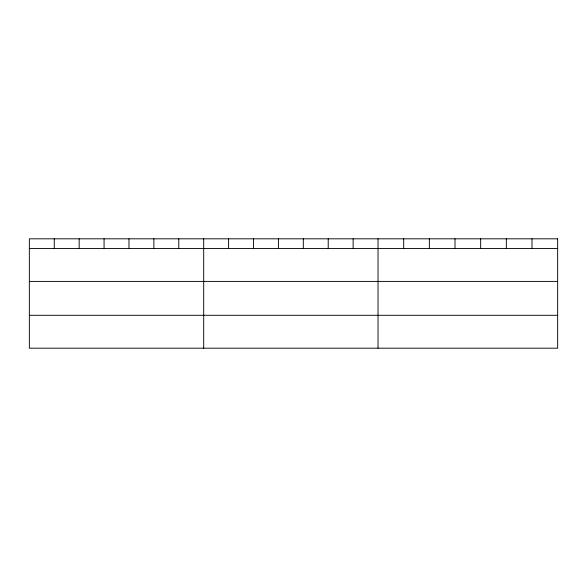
<?xml version="1.0" encoding="UTF-8"?>
<svg xmlns="http://www.w3.org/2000/svg" width="587" height="587" viewBox="0 0 587 587"><rect width="100%" height="100%" fill="white"/><g stroke="black" fill="none" stroke-linecap="round" stroke-linejoin="round"><path stroke-width="0.88" d="M29.35 248.514L557.65 248.514M29.35 281.408L557.65 281.408M29.35 315.292L557.65 315.292M531.991 238.814L531.991 248.514M506.332 238.814L506.332 248.514M480.672 238.814L480.672 248.514M455.006 238.814L455.006 248.514M429.346 238.814L429.346 248.514M403.687 238.814L403.687 248.514M378.028 238.814L378.028 348.186M353.125 238.814L353.125 248.514M328.214 238.814L328.214 248.514M303.31 238.814L303.31 248.514M278.407 238.814L278.407 248.514M253.503 238.814L253.503 248.514M228.592 238.814L228.592 248.514M203.689 238.814L203.689 348.186M178.786 238.814L178.786 248.514M153.875 238.814L153.875 248.514M128.971 238.814L128.971 248.514M104.068 238.814L104.068 248.514M79.164 238.814L79.164 248.514M54.253 238.814L54.253 248.514M557.65 238.814L29.35 238.814L29.35 348.186L557.65 348.186L557.65 238.814"/></g></svg>
